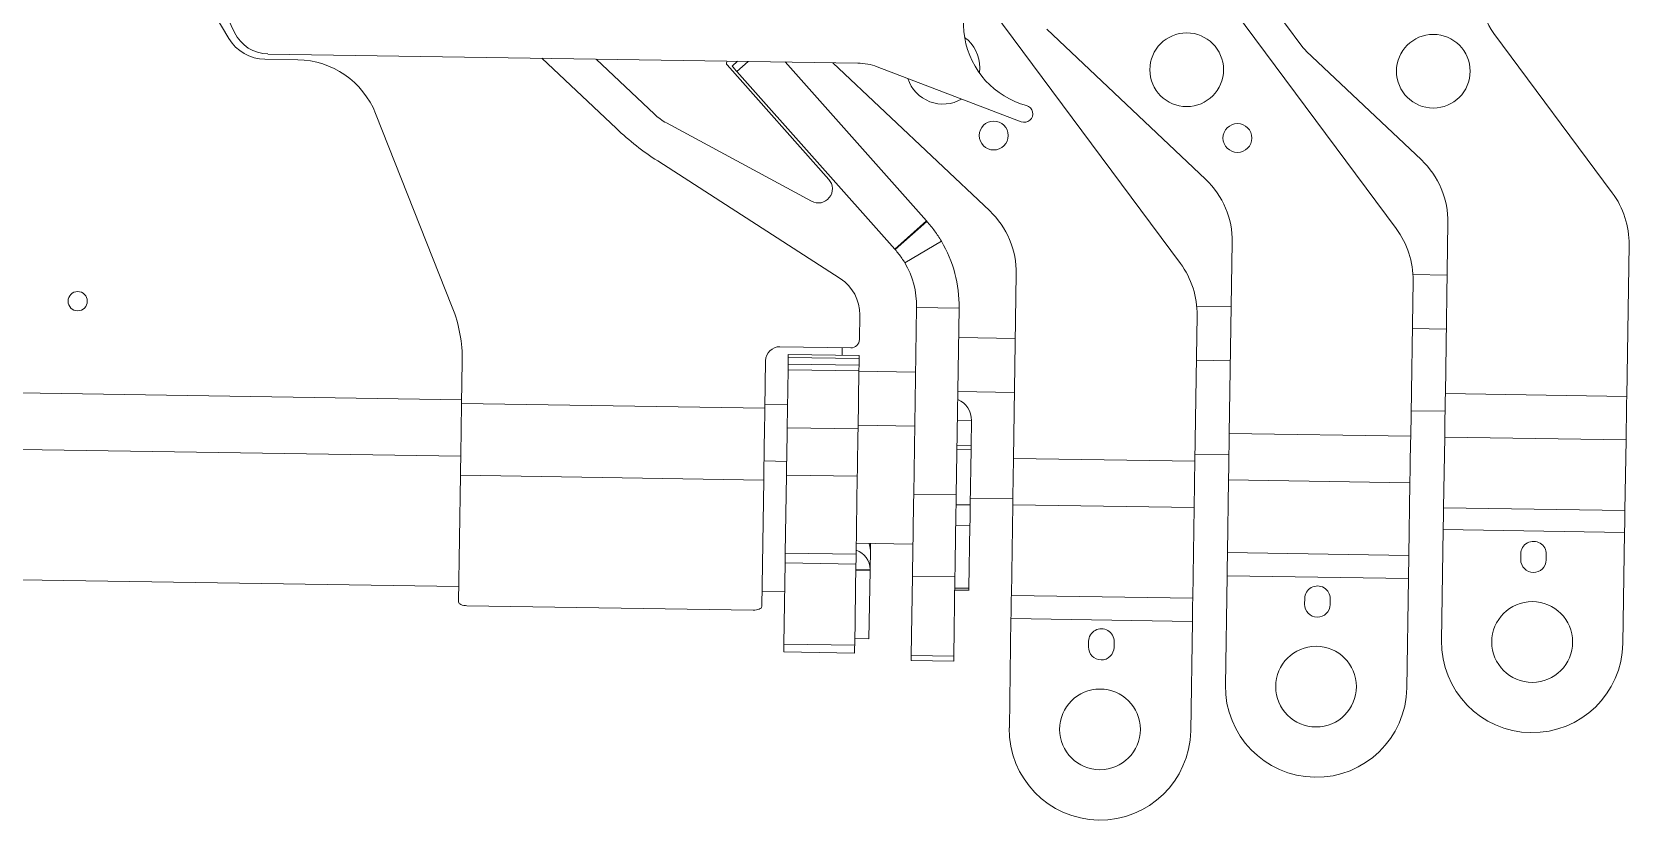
# Model space of a CAD drawing. Header units: millimetres. Extents: x 119 to 316, y 482 to 761.
# Drawn here: x 287.5 to 315.67, y 725.1 to 739.01 of the extents above; entities that cross this region are included whole.
import ezdxf

# ---------------------------------------------------------------- set-up
doc = ezdxf.new("R2010")
doc.units = ezdxf.units.MM

msp = doc.modelspace()

# ---------------------------------------------------------------- linework, layer by layer
at = {"color": 7, "linetype": 'Continuous', "lineweight": 15}
for p, q in [((291.074, 738.994), (289.788, 741.684)), ((290.974, 738.89), (289.512, 741.353)), ((311.568, 735.536), (308.107, 740.195)), ((308.709, 740.365), (309.922, 738.734)), ((307.759, 734.921), (304.101, 739.843)), ((305.405, 739.053), (308.205, 736.406)), ((315.379, 736.168), (313.288, 738.981)), ((292.19, 738.514), (291.607, 738.523)), ((302.069, 738.457), (291.663, 738.617)), ((297.812, 737.3), (296.497, 738.543)), ((297.452, 738.528), (298.482, 737.554)), ((299.85, 738.405), (299.945, 738.489)), ((309.98, 738.669), (312.011, 736.749)), ((301.557, 736.405), (299.764, 738.424)), ((302.721, 735.174), (299.936, 738.309)), ((303.282, 735.672), (300.79, 738.476)), ((301.63, 738.463), (304.396, 735.849)), ((304.952, 737.421), (302.41, 738.391)), ((304.214, 738.282), (304.221, 738.373)), ((293.561, 737.567), (294.915, 734.151)), ((298.694, 737.401), (301.252, 736.019)), ((298.539, 736.73), (301.76, 734.656)), ((302.721, 735.174), (303.282, 735.672)), ((303.288, 735.664), (302.728, 735.166)), ((312.48, 735.636), (312.434, 732.625)), ((302.898, 734.933), (303.544, 735.314)), ((308.674, 735.293), (308.622, 731.922)), ((315.633, 732.576), (315.675, 735.251)), ((304.865, 734.736), (304.815, 731.482)), ((311.822, 731.873), (311.864, 734.618)), ((302.097, 733.58), (302.104, 734.014)), ((303.055, 730.853), (303.106, 734.147)), ((303.856, 734.135), (303.106, 734.147)), ((303.805, 730.841), (303.856, 734.135)), ((308.015, 731.433), (308.054, 734.004)), ((301.945, 733.433), (300.695, 733.452)), ((301.793, 733.302), (301.795, 733.435)), ((295.09, 733.191), (295.079, 732.452)), ((300.441, 733.206), (300.428, 732.37)), ((300.84, 733.144), (300.842, 733.263)), ((300.84, 733.144), (302.09, 733.125)), ((300.842, 733.263), (302.092, 733.244)), ((302.093, 733.297), (300.843, 733.317)), ((302.09, 733.125), (302.092, 733.244)), ((300.823, 732.022), (300.839, 733.047)), ((300.839, 733.047), (302.089, 733.028)), ((302.073, 732.003), (302.089, 733.028)), ((315.633, 732.576), (312.434, 732.625)), ((295.079, 732.452), (300.428, 732.37)), ((312.429, 732.313), (311.829, 732.322)), ((300.823, 732.022), (302.073, 732.003)), ((304.075, 732.154), (303.825, 732.158)), ((304.075, 732.154), (304.068, 731.705)), ((308.622, 731.922), (311.822, 731.873)), ((312.422, 731.859), (312.403, 730.61)), ((315.621, 731.81), (312.422, 731.859)), ((315.602, 730.561), (315.621, 731.81)), ((304.067, 731.642), (303.817, 731.646)), ((304.068, 731.705), (303.818, 731.709)), ((304.067, 731.642), (304.052, 730.661)), ((304.815, 731.482), (308.015, 731.433)), ((308.616, 731.544), (308.017, 731.553)), ((295.059, 731.184), (295.025, 728.95)), ((295.059, 731.184), (300.409, 731.101)), ((300.789, 729.813), (300.81, 731.188)), ((300.81, 731.188), (302.06, 731.169)), ((302.039, 729.794), (302.06, 731.169)), ((300.409, 731.101), (300.374, 728.867)), ((308.61, 731.103), (308.59, 729.821)), ((308.61, 731.103), (311.809, 731.053)), ((311.79, 729.772), (311.809, 731.053)), ((303.055, 730.853), (303.805, 730.841)), ((304.052, 730.661), (303.802, 730.665)), ((304.804, 730.77), (304.054, 730.781)), ((304.802, 730.663), (304.778, 729.066)), ((304.802, 730.663), (308.002, 730.614)), ((307.977, 729.017), (308.002, 730.614)), ((315.602, 730.561), (312.403, 730.61)), ((304.047, 730.299), (303.797, 730.303)), ((304.03, 729.192), (304.047, 730.299)), ((312.397, 730.227), (312.366, 728.268)), ((315.596, 730.178), (312.397, 730.227)), ((315.566, 728.219), (315.596, 730.178)), ((300.789, 729.813), (302.039, 729.794)), ((303.042, 729.969), (302.042, 729.985)), ((302.285, 729.523), (302.29, 729.856)), ((302.29, 729.904), (302.292, 729.981)), ((308.59, 729.821), (311.79, 729.772)), ((313.765, 729.797), (313.764, 729.697)), ((314.214, 729.69), (314.215, 729.79)), ((295.029, 729.222), (276.281, 729.512)), ((300.764, 728.208), (300.786, 729.638)), ((300.786, 729.638), (302.036, 729.618)), ((302.014, 728.188), (302.036, 729.618)), ((302.284, 729.507), (302.034, 729.511)), ((302.285, 729.523), (302.035, 729.527)), ((302.284, 729.507), (302.266, 728.302)), ((302.285, 729.523), (302.284, 729.507)), ((303.011, 728.007), (303.033, 729.404)), ((303.033, 729.404), (303.783, 729.393)), ((303.761, 727.996), (303.783, 729.393)), ((304.03, 729.192), (303.78, 729.196)), ((308.584, 729.411), (308.554, 727.482)), ((308.584, 729.411), (311.783, 729.362)), ((311.753, 727.432), (311.783, 729.362)), ((300.778, 729.134), (300.378, 729.14)), ((303.779, 729.159), (304.029, 729.155)), ((304.778, 729.066), (307.977, 729.017)), ((309.953, 729.01), (309.951, 728.91)), ((310.401, 728.903), (310.402, 729.003)), ((295.174, 728.884), (300.223, 728.806)), ((304.771, 728.657), (304.742, 726.727)), ((304.771, 728.657), (307.971, 728.607)), ((307.941, 726.677), (307.971, 728.607)), ((300.762, 728.067), (302.012, 728.048)), ((300.764, 728.208), (302.014, 728.188)), ((302.266, 728.302), (302.016, 728.306)), ((306.14, 728.255), (306.139, 728.155)), ((306.589, 728.148), (306.59, 728.248)), ((303.01, 727.915), (303.76, 727.904)), ((303.011, 728.007), (303.761, 727.996))]:
    msp.add_line(p, q, dxfattribs=at)
at = {"color": 8, "linetype": 'Continuous', "lineweight": 15}
for p, q in [((299.936, 738.309), (300.135, 738.486)), ((312.466, 734.715), (311.862, 734.724)), ((308.657, 734.157), (308.048, 734.166)), ((312.451, 733.763), (311.851, 733.772)), ((295.08, 732.516), (232.321, 733.484)), ((304.848, 733.6), (303.848, 733.615)), ((308.642, 733.206), (308.042, 733.215)), ((303.088, 733.005), (302.089, 733.021)), ((304.833, 732.648), (303.833, 732.663)), ((300.829, 732.427), (300.429, 732.433)), ((303.074, 732.054), (302.074, 732.069)), ((295.065, 731.519), (276.317, 731.808)), ((300.814, 731.43), (300.414, 731.437)), ((302.29, 729.904), (302.287, 729.904))]:
    msp.add_line(p, q, dxfattribs=at)
at = {"color": 7, "linetype": 'Continuous', "lineweight": 15, "flags": 128}
for points in [[(299.936, 738.309), (299.918, 738.328), (299.902, 738.347), (299.887, 738.363), (299.875, 738.378), (299.864, 738.389), (299.857, 738.398), (299.852, 738.403), (299.85, 738.405)], [(300.839, 733.047), (300.839, 733.06), (300.839, 733.073), (300.839, 733.086), (300.84, 733.099), (300.84, 733.111), (300.84, 733.122), (300.84, 733.133), (300.84, 733.144)], [(300.842, 733.263), (300.843, 733.293), (300.843, 733.311), (300.843, 733.317)], [(302.092, 733.244), (302.092, 733.274), (302.093, 733.292), (302.093, 733.297)], [(302.089, 733.028), (302.089, 733.041), (302.089, 733.054), (302.089, 733.067), (302.089, 733.079), (302.09, 733.092), (302.09, 733.103), (302.09, 733.114), (302.09, 733.125)], [(312.434, 732.625), (312.432, 732.516), (312.43, 732.409), (312.429, 732.304), (312.427, 732.203), (312.426, 732.107), (312.424, 732.017), (312.423, 731.934), (312.422, 731.859)], [(315.621, 731.81), (315.623, 731.885), (315.624, 731.967), (315.625, 732.057), (315.627, 732.153), (315.628, 732.255), (315.63, 732.36), (315.632, 732.467), (315.633, 732.576)], [(295.079, 732.452), (295.076, 732.294), (295.074, 732.137), (295.072, 731.985), (295.069, 731.839), (295.067, 731.7), (295.065, 731.571), (295.064, 731.454), (295.062, 731.349), (295.061, 731.259), (295.059, 731.184)], [(300.428, 732.37), (300.426, 732.211), (300.423, 732.055), (300.421, 731.902), (300.419, 731.756), (300.417, 731.618), (300.415, 731.489), (300.413, 731.371), (300.411, 731.267), (300.41, 731.176), (300.409, 731.101)], [(300.81, 731.188), (300.812, 731.282), (300.813, 731.38), (300.815, 731.482), (300.816, 731.586), (300.818, 731.693), (300.82, 731.802), (300.821, 731.911), (300.823, 732.022)], [(302.06, 731.169), (302.061, 731.263), (302.063, 731.361), (302.065, 731.463), (302.066, 731.567), (302.068, 731.674), (302.069, 731.782), (302.071, 731.892), (302.073, 732.003)], [(308.622, 731.922), (308.62, 731.802), (308.619, 731.684), (308.617, 731.57), (308.615, 731.46), (308.614, 731.357), (308.612, 731.263), (308.611, 731.177), (308.61, 731.103)], [(311.809, 731.053), (311.81, 731.128), (311.812, 731.213), (311.813, 731.308), (311.815, 731.411), (311.816, 731.52), (311.818, 731.635), (311.82, 731.753), (311.822, 731.873)], [(304.067, 731.642), (304.068, 731.65), (304.068, 731.658), (304.068, 731.666), (304.068, 731.674), (304.068, 731.682), (304.068, 731.69), (304.068, 731.698), (304.068, 731.705)], [(304.815, 731.482), (304.813, 731.363), (304.811, 731.245), (304.81, 731.13), (304.808, 731.021), (304.806, 730.918), (304.805, 730.823), (304.804, 730.738), (304.802, 730.663)], [(308.002, 730.614), (308.003, 730.689), (308.005, 730.774), (308.006, 730.869), (308.008, 730.971), (308.009, 731.081), (308.011, 731.195), (308.013, 731.313), (308.015, 731.433)], [(303.033, 729.404), (303.034, 729.455), (303.035, 729.523), (303.036, 729.606), (303.037, 729.704), (303.039, 729.816), (303.041, 729.94), (303.043, 730.075), (303.045, 730.219), (303.048, 730.371), (303.05, 730.528), (303.053, 730.69), (303.055, 730.853)], [(303.783, 729.393), (303.783, 729.443), (303.785, 729.511), (303.786, 729.594), (303.787, 729.692), (303.789, 729.804), (303.791, 729.928), (303.793, 730.063), (303.795, 730.208), (303.798, 730.359), (303.8, 730.517), (303.803, 730.678), (303.805, 730.841)], [(304.052, 730.661), (304.051, 730.605), (304.051, 730.549), (304.05, 730.496), (304.049, 730.446), (304.048, 730.401), (304.048, 730.36), (304.047, 730.326), (304.047, 730.299)], [(312.403, 730.61), (312.402, 730.573), (312.401, 730.532), (312.401, 730.487), (312.4, 730.439), (312.399, 730.388), (312.398, 730.336), (312.397, 730.282), (312.397, 730.227)], [(315.596, 730.178), (315.597, 730.232), (315.598, 730.286), (315.599, 730.339), (315.599, 730.389), (315.6, 730.437), (315.601, 730.482), (315.602, 730.524), (315.602, 730.561)], [(300.786, 729.638), (300.786, 729.653), (300.787, 729.671), (300.787, 729.69), (300.787, 729.711), (300.788, 729.734), (300.788, 729.759), (300.788, 729.785), (300.789, 729.813)], [(302.036, 729.618), (302.036, 729.634), (302.037, 729.651), (302.037, 729.671), (302.037, 729.692), (302.038, 729.715), (302.038, 729.74), (302.038, 729.766), (302.039, 729.794)], [(302.267, 729.981), (302.283, 729.927), (302.29, 729.856)], [(302.29, 729.904), (302.29, 729.875), (302.29, 729.856)], [(308.59, 729.821), (308.589, 729.784), (308.589, 729.741), (308.588, 729.694), (308.587, 729.642), (308.586, 729.588), (308.585, 729.53), (308.584, 729.471), (308.584, 729.411)], [(311.783, 729.362), (311.784, 729.422), (311.785, 729.481), (311.786, 729.538), (311.787, 729.593), (311.788, 729.644), (311.788, 729.692), (311.789, 729.734), (311.79, 729.772)], [(295.174, 728.884), (295.145, 728.886), (295.117, 728.89), (295.091, 728.896), (295.068, 728.904), (295.05, 728.914), (295.036, 728.925), (295.028, 728.937), (295.025, 728.95)], [(304.778, 729.066), (304.777, 729.029), (304.777, 728.986), (304.776, 728.939), (304.775, 728.887), (304.774, 728.833), (304.773, 728.775), (304.772, 728.716), (304.771, 728.657)], [(307.971, 728.607), (307.972, 728.667), (307.973, 728.726), (307.974, 728.783), (307.975, 728.838), (307.975, 728.889), (307.976, 728.937), (307.977, 728.979), (307.977, 729.017)], [(300.374, 728.867), (300.371, 728.855), (300.362, 728.843), (300.348, 728.832), (300.33, 728.823), (300.307, 728.815), (300.281, 728.81), (300.253, 728.807), (300.223, 728.806)], [(300.762, 728.067), (300.762, 728.069), (300.762, 728.076), (300.762, 728.087), (300.763, 728.103), (300.763, 728.123), (300.763, 728.147), (300.764, 728.175), (300.764, 728.208)], [(302.012, 728.048), (302.012, 728.05), (302.012, 728.057), (302.012, 728.068), (302.012, 728.083), (302.013, 728.103), (302.013, 728.127), (302.013, 728.156), (302.014, 728.188)], [(303.01, 727.915), (303.01, 727.921), (303.01, 727.938), (303.011, 727.967), (303.011, 728.007)], [(303.76, 727.904), (303.76, 727.909), (303.76, 727.927), (303.761, 727.955), (303.761, 727.996)]]:
    msp.add_lwpolyline(points, dxfattribs=at)
at = {"color": 7, "linetype": 'Continuous', "lineweight": 15}
for centre, radius in [((307.871, 738.339), 0.65), ((312.221, 738.313), 0.65), ((304.466, 737.179), 0.255), ((308.766, 737.135), 0.255), ((288.306, 734.256), 0.17), ((313.966, 728.244), 0.713), ((310.154, 727.457), 0.712), ((306.341, 726.702), 0.712)]:
    msp.add_circle(centre, radius, dxfattribs=at)
for centre, radius, start, end in [((305.434, 739.155), 1.5, 124.2126, 254.9747), ((314.091, 739.578), 1, 179.1158, 216.6158), ((291.619, 739.273), 0.75, 210.694, 269.1158), ((291.673, 739.281), 0.663, 205.5547, 269.1158), ((303.571, 738.383), 0.65, 359.1158, 53.9383), ((292.167, 737.015), 1.5, 21.6158, 89.1158), ((299.802, 738.457), 0.05, 135.4319, 221.6158), ((310.323, 739.032), 0.5, 216.6158, 226.6158), ((302.054, 737.457), 1, 69.1158, 89.1158), ((303.571, 738.383), 0.65, 197.7823, 300.4494), ((305.006, 737.561), 0.15, 249.1158, 74.9747), ((299.169, 738.281), 1, 226.6158, 241.6158), ((301.246, 740.934), 5, 226.6158, 237.2212), ((310.98, 735.659), 1.5, 359.1158, 46.6158), ((301.37, 736.239), 0.25, 241.6158, 41.6158), ((307.175, 735.316), 1.5, 359.1158, 46.6158), ((314.175, 735.274), 1.5, 359.1158, 36.6158), ((304.205, 736.485), 1.231, 221.3702, 221.8407), ((303.365, 734.759), 1.5, 359.1158, 46.6158), ((310.364, 734.641), 1.5, 359.1158, 36.6158), ((302.467, 734.941), 0.344, 40.7639, 42.447), ((301.606, 734.17), 2.25, 359.1158, 30.5625), ((301.606, 734.17), 1.5, 359.1158, 30.5625), ((306.555, 734.027), 1.5, 359.1158, 36.6158), ((301.354, 734.025), 0.75, 359.1158, 57.2212), ((292.591, 733.23), 2.5, 359.1158, 21.6158), ((300.691, 733.202), 0.25, 89.1158, 179.1158), ((301.947, 733.583), 0.15, 269.1158, 359.1158), ((303.668, 732.149), 0.408, 0.6223, 66.3805), ((301.92, 729.519), 0.365, 0.7354, 70.7904), ((313.99, 729.794), 0.225, 359.1158, 179.1158), ((313.989, 729.694), 0.225, 179.1158, 359.1158), ((291.087, 729.375), 12.944, 359.0241, 359.1901), ((310.178, 729.007), 0.225, 359.1158, 179.1158), ((310.176, 728.907), 0.225, 179.1158, 359.1158), ((306.365, 728.252), 0.225, 359.1158, 179.1158), ((306.364, 728.152), 0.225, 179.1158, 359.1158), ((313.966, 728.244), 1.6, 179.1158, 359.1158), ((310.154, 727.457), 1.6, 179.1158, 359.1158), ((306.341, 726.702), 1.6, 179.1158, 359.1158)]:
    msp.add_arc(centre, radius, start, end, dxfattribs=at)
for points, knots in [([(303.544, 735.314), (303.525, 735.345), (303.487, 735.407), (303.425, 735.496), (303.359, 735.582), (303.312, 735.637), (303.288, 735.664)], [0, 0, 0, 0, 0.250292, 0.500413, 0.750257, 1, 1, 1, 1]), ([(302.898, 734.933), (302.881, 734.96), (302.847, 735.015), (302.79, 735.093), (302.748, 735.142), (302.728, 735.166)], [0, 0, 0, 0, 0.332815, 0.666054, 1, 1, 1, 1])]:
    msp.add_open_spline(points, degree=3, knots=knots, dxfattribs=at)

doc.saveas('drawing.dxf')
